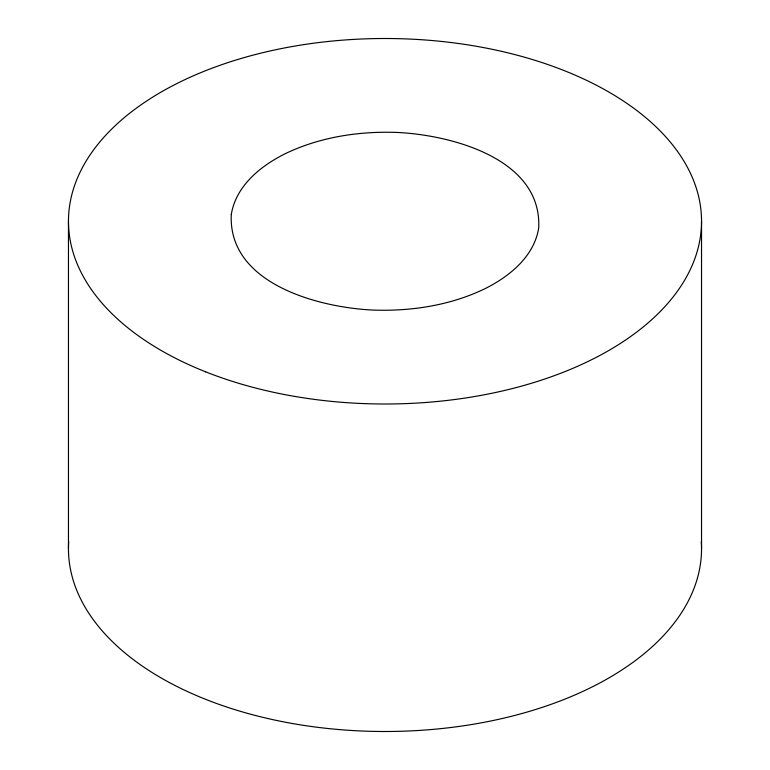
<?xml version="1.0" encoding="UTF-8"?>
<svg xmlns="http://www.w3.org/2000/svg" width="770" height="770" viewBox="0 0 770 770"><rect width="100%" height="100%" fill="white"/><g stroke="black" fill="none" stroke-linecap="round" stroke-linejoin="round"><path stroke-width="1.16" d="M701.537 221.25L701.537 548.75M68.463 221.25L68.463 548.75M701.297 541.57A316.537 182.75 0 0 1 385 731.5A316.537 182.75 0 0 1 68.703 541.57M231.289 214.541C227.91 283.639 318.231 307.384 372.42 310.041C410.785 311.494 450.017 305.555 484.802 288.779C509.374 276.584 534.13 256.603 538.711 227.959C542.09 158.861 451.769 135.125 397.58 132.459C359.215 131.016 319.983 136.945 285.198 153.721C260.626 165.916 235.87 185.907 231.289 214.541M205.715 371.862A316.537 182.75 0 0 0 700.565 235.591A316.537 182.75 0 0 0 248.729 56.306A316.537 182.75 0 0 0 205.715 371.862"/></g></svg>
